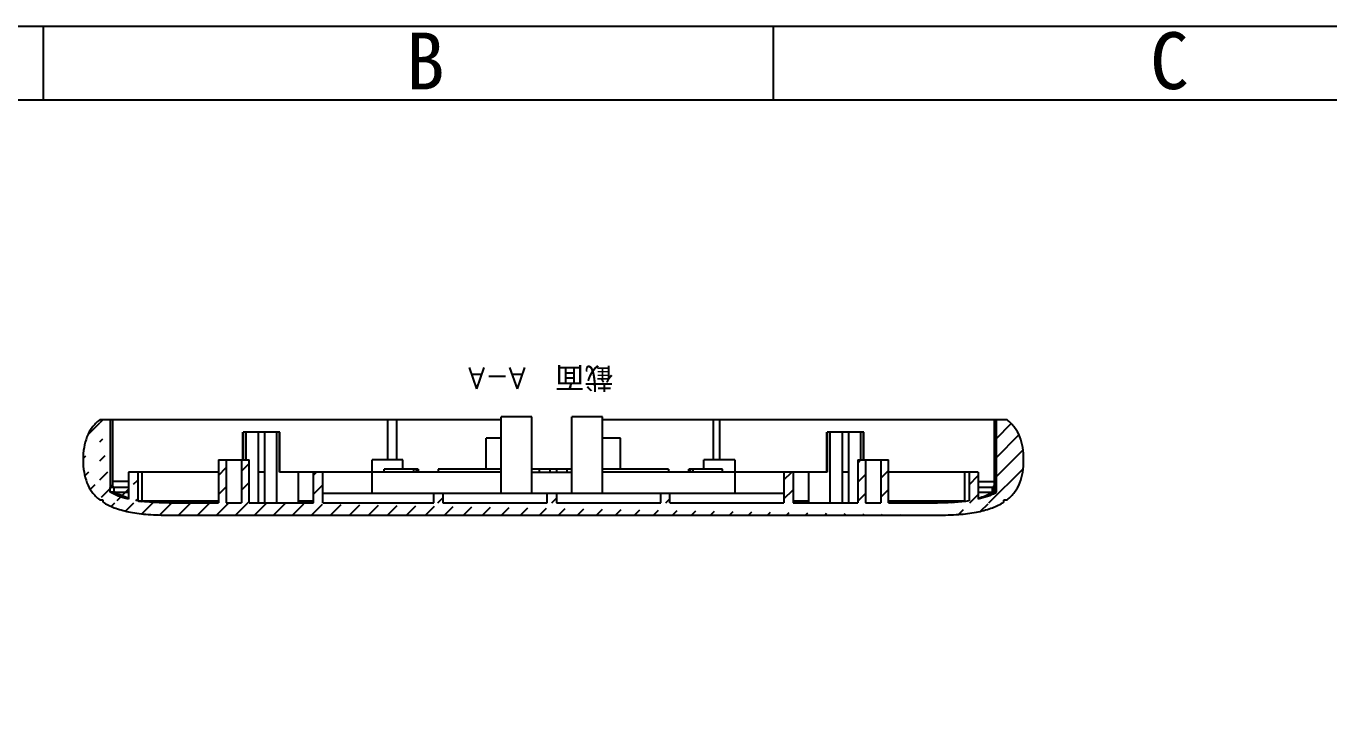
# Model space of a CAD drawing. Header units: millimetres. Extents: x 1791 to 2848, y -3889 to -2778.
# Drawn here: x 1910.7 to 2122.6, y -2892.6 to -2778.3 of the extents above; entities that cross this region are included whole.
import ezdxf

# ---------------------------------------------------------------- set-up
doc = ezdxf.new("R2010")
doc.units = ezdxf.units.MM
doc.styles.get("Standard").update_dxf_attribs({"font": 'txt.shx'})
doc.styles.add('宋体', font='')
doc.styles.get('宋体').set_extended_font_data('SimSun')

# ---------------------------------------------------------------- blocks, each defined once
blk = doc.blocks.new('A$C61A56A23')
for p, q in [((-247.4968434499999, 205), (-247.4968434499999, 210.0000000000001)), ((-197.9974747599999, 205), (-197.9974747599999, 210.0000000000001))]:
    blk.add_line(p, q)
for points in [[(-297.0000000000001, 210), (0, 210), (0, 0), (-297.0000000000001, 0)], [(-292, 205), (-5, 205), (-5, 5), (-292, 5)]]:
    blk.add_lwpolyline(points, close=True)
at = {"color": 7, "linetype": 'Continuous', "char_height": 3.85523653844522, "width": 2.67448143625323, "attachment_point": 2, "style": '宋体'}
for s, insert in [('B', (-221.6100548764421, 209.5604112041867)), ('C', (-171.1767713886336, 209.5830884996064))]:
    blk.add_mtext(s, dxfattribs=dict(at, insert=insert))

msp = doc.modelspace()

# ---------------------------------------------------------------- hatches: boundary and pattern name
at = {"linetype": 'Continuous'}
h = msp.add_hatch(dxfattribs=at)
h.set_pattern_fill('XSEC0002', color=2, scale=2.185968405, angle=225, style=0, pattern_type=0)
h.set_pattern_definition([(225, (2436.152187956225, -2709.57294025384), (1.5457130826, -1.5457130826), [])])
edge = h.paths.add_edge_path()
edge.add_line((1933.970623935625, -2857.809684573841), (2058.970980751825, -2857.809684573841))
edge.add_spline(control_points=[(1923.412900548725, -2855.817084775641), (1925.616629785125, -2857.14824652394), (1929.012017308825, -2857.809684573841), (1933.970623935625, -2857.809684573841)], knot_values=[0, 0, 0, 0, 1, 1, 1, 1], degree=3, periodic=0)
edge.add_spline(control_points=[(1923.171403139725, -2855.38907142564), (1923.171399407625, -2855.44820350154), (1923.195232456525, -2855.55896011134), (1923.283234402725, -2855.71292970864), (1923.364163462025, -2855.78766876394), (1923.412871279125, -2855.81709349544)], knot_values=[0, 0, 0, 0, 0.3333333333, 0.6666666667, 1, 1, 1, 1], degree=3, periodic=0)
edge.add_line((1923.171373679725, -2855.309684573841), (1923.171373679725, -2855.38904846224))
edge.add_line((1922.671381039425, -2855.309684573841), (1923.171373679725, -2855.309684573841))
edge.add_spline(control_points=[(1919.970802343725, -2848.809684573841), (1919.970802343725, -2851.653261972141), (1920.746958164125, -2853.81716266464), (1922.671381039425, -2855.309684573841)], knot_values=[0, 0, 0, 0, 1, 1, 1, 1], degree=3, periodic=0)
edge.add_spline(control_points=[(1922.671381039425, -2842.309684573841), (1920.746958164125, -2843.80220648304), (1919.970802343725, -2845.96610717554), (1919.970802343725, -2848.809684573841)], knot_values=[0, 0, 0, 0, 1, 1, 1, 1], degree=3, periodic=0)
edge.add_line((1924.401493007025, -2842.309684573841), (1922.671381039425, -2842.309684573841))
edge.add_line((1924.401493007025, -2853.31810329724), (1924.401493007025, -2842.30968457384))
edge.add_line((1924.392501654725, -2854.07186737244), (1924.392501654725, -2853.31765689924))
edge.add_spline(control_points=[(1927.347696717625, -2855.20323453364), (1926.079830879825, -2854.90747346814), (1925.111013547825, -2854.51573278764), (1924.392501655225, -2854.07186737244)], knot_values=[0, 0, 0, 0, 1, 1, 1, 1], degree=3, periodic=0)
edge.add_line((1927.347696717725, -2850.809684573841), (1927.347696717725, -2855.203234533641))
edge.add_line((1928.847696717725, -2850.809684573841), (1927.347696717725, -2850.809684573841))
edge.add_line((1928.847696717725, -2850.809684573841), (1928.847696717725, -2855.485450106441))
edge.add_spline(control_points=[(1933.991274172025, -2855.80968699724), (1933.984324483725, -2855.80968699724), (1933.456479976325, -2855.80964095244), (1932.507945358725, -2855.79564394814), (1930.719195548625, -2855.71253465594), (1929.554562416725, -2855.59064249244), (1928.847696714825, -2855.485450106441)], knot_values=[0, 0, 0, 0, 0.0033480061, 0.2544484723, 0.5055489384, 1, 1, 1, 1], degree=3, periodic=0)
edge.add_line((1933.991274169425, -2855.809684573841), (1941.970802343725, -2855.809684573841))
edge.add_line((1941.970802343725, -2848.809684573841), (1941.970802343725, -2855.809684573841))
edge.add_line((1941.970802343725, -2848.809684573841), (1943.220802343725, -2848.809684573841))
edge.add_line((1943.220802343725, -2848.809684573841), (1943.220802343725, -2855.809684573841))
edge.add_line((1943.220802343725, -2855.809684573841), (1945.720802343725, -2855.809684573841))
edge.add_line((1945.720802343725, -2848.809684573841), (1945.720802343725, -2855.809684573841))
edge.add_line((1945.720802343725, -2848.809684573841), (1946.970802343725, -2848.809684573841))
edge.add_line((1946.970802343725, -2848.809684573841), (1946.970802343725, -2855.809684573841))
edge.add_line((1946.970802343725, -2855.809684573841), (1957.470802343725, -2855.809684573841))
edge.add_line((1957.470802343725, -2855.809684573841), (1957.470802343725, -2850.809684573841))
edge.add_line((1958.970802343725, -2850.809684573841), (1957.470802343725, -2850.809684573841))
edge.add_line((1958.970802343725, -2855.809684573841), (1958.970802343725, -2850.809684573841))
edge.add_line((1958.970802343725, -2855.809684573841), (1977.007705155425, -2855.809684573841))
edge.add_line((1977.007705155425, -2855.809684573841), (1977.007705155425, -2854.309684573841))
edge.add_line((1978.507705155425, -2854.309684573841), (1977.007705155425, -2854.309684573841))
edge.add_line((1978.507705155425, -2854.309684573841), (1978.507705155425, -2855.809684573841))
edge.add_line((1978.507705155425, -2855.809684573841), (1995.470802343725, -2855.809684573841))
edge.add_line((1995.470802343725, -2855.809684573841), (1995.470802343725, -2854.309684573841))
edge.add_line((1996.970802343725, -2854.309684573841), (1995.470802343725, -2854.309684573841))
edge.add_line((1996.970802343725, -2854.309684573841), (1996.970802343725, -2855.809684573841))
edge.add_line((1996.970802343725, -2855.809684573841), (2013.933899532025, -2855.809684573841))
edge.add_line((2013.933899532025, -2855.809684573841), (2013.933899532025, -2854.309684573841))
edge.add_line((2015.433899532025, -2854.309684573841), (2013.933899532025, -2854.309684573841))
edge.add_line((2015.433899532025, -2855.809684573841), (2015.433899532025, -2854.309684573841))
edge.add_line((2015.433899532025, -2855.809684573841), (2033.970802343725, -2855.809684573841))
edge.add_line((2033.970802343725, -2850.809684573841), (2033.970802343725, -2855.809684573841))
edge.add_line((2035.470802343725, -2850.809684573841), (2033.970802343725, -2850.809684573841))
edge.add_line((2035.470802343725, -2850.809684573841), (2035.470802343725, -2855.809684573841))
edge.add_line((2035.470802343725, -2855.809684573841), (2045.970802343725, -2855.809684573841))
edge.add_line((2045.970802343725, -2848.809684573841), (2045.970802343725, -2855.809684573841))
edge.add_line((2045.970802343725, -2848.809684573841), (2047.220802343725, -2848.809684573841))
edge.add_line((2047.220802343725, -2848.809684573841), (2047.220802343725, -2855.809684573841))
edge.add_line((2047.220802343725, -2855.809684573841), (2049.720802343725, -2855.809684573841))
edge.add_line((2049.720802343725, -2848.809684573841), (2049.720802343725, -2855.809684573841))
edge.add_line((2049.720802343725, -2848.809684573841), (2050.970802343725, -2848.809684573841))
edge.add_line((2050.970802343725, -2848.809684573841), (2050.970802343725, -2855.809684573841))
edge.add_line((2050.970802343725, -2855.809684573841), (2058.950146559125, -2855.809684573841))
edge.add_spline(control_points=[(2064.093907969825, -2855.48542241474), (2063.386991641725, -2855.59062830104), (2062.222300934125, -2855.71253103254), (2060.433474508625, -2855.79564394664), (2059.484939974625, -2855.80964095244), (2058.957096237525, -2855.80968699724), (2058.950146559425, -2855.80968699724)], knot_values=[0, 0, 0, 0, 0.4944729478, 0.7455625432999999, 0.9966521387999999, 1, 1, 1, 1], degree=3, periodic=0)
edge.add_line((2064.093907969725, -2850.809684573841), (2064.093907969725, -2855.485422414741))
edge.add_line((2065.593907969725, -2850.809684573841), (2064.093907969725, -2850.809684573841))
edge.add_line((2065.593907969725, -2850.809684573841), (2065.593907969725, -2855.203224205441))
edge.add_spline(control_points=[(2068.549236596425, -2854.07175787704), (2067.830714669725, -2854.51566319724), (2066.861856217125, -2854.90744002944), (2065.593907968225, -2855.203224205441)], knot_values=[0, 0, 0, 0, 1, 1, 1, 1], degree=3, periodic=0)
edge.add_line((2068.549236594825, -2853.30956843804), (2068.549236594825, -2854.07175787704))
edge.add_line((2068.549076735625, -2853.30956843804), (2068.549076735625, -2842.30968457384))
edge.add_line((2070.270223648125, -2842.309684573841), (2068.549076735625, -2842.309684573841))
edge.add_spline(control_points=[(2072.970802343725, -2848.809684573841), (2072.970802343725, -2845.96610717554), (2072.194646523425, -2843.80220648304), (2070.270223648125, -2842.309684573841)], knot_values=[0, 0, 0, 0, 1, 1, 1, 1], degree=3, periodic=0)
edge.add_spline(control_points=[(2070.270223648125, -2855.309684573841), (2072.194646523425, -2853.81716266464), (2072.970802343725, -2851.653261972141), (2072.970802343725, -2848.809684573841)], knot_values=[0, 0, 0, 0, 1, 1, 1, 1], degree=3, periodic=0)
edge.add_line((2069.770232633225, -2855.309684573841), (2070.270223648125, -2855.309684573841))
edge.add_line((2069.770232633225, -2855.309684573841), (2069.770232633225, -2855.389020741241))
edge.add_spline(control_points=[(2069.528469468025, -2855.817221294641), (2069.577225589525, -2855.78783961244), (2069.658258158025, -2855.71314868784), (2069.746473934625, -2855.55895458834), (2069.770315250225, -2855.44813848454), (2069.770308259725, -2855.38897590234)], knot_values=[0, 0, 0, 0, 0.3333333333, 0.6666666667, 1, 1, 1, 1], degree=3, periodic=0)
edge.add_spline(control_points=[(2058.970980751825, -2857.809684573841), (2063.929356386125, -2857.809684573841), (2067.324658556325, -2857.14830814754), (2069.528396154425, -2855.81727080454)], knot_values=[0, 0, 0, 0, 1, 1, 1, 1], degree=3, periodic=0)

# ---------------------------------------------------------------- linework, layer by layer
at = {"color": 7, "linetype": 'Continuous'}
for p, q in [((1992.970802343725, -2841.809684573841), (1987.970802343725, -2841.809684573841)), ((1987.970802343725, -2854.309684573841), (1987.970802343725, -2841.809684573841)), ((1992.970802343725, -2854.309684573841), (1992.970802343725, -2841.809684573841)), ((2004.470802343725, -2841.809684573841), (1999.470802343725, -2841.809684573841)), ((1999.470802343725, -2854.309684573841), (1999.470802343725, -2841.809684573841)), ((2004.470802343725, -2854.309684573841), (2004.470802343725, -2841.809684573841)), ((1987.970802343725, -2842.309684573841), (1922.671381039425, -2842.309684573841)), ((1924.401493007025, -2853.31810329724), (1924.401493007025, -2842.309684573841)), ((1924.767762786225, -2842.309684573841), (1924.767762786225, -2853.30968457374)), ((1969.470802343725, -2842.309684573841), (1969.470802343725, -2848.809684573841)), ((1970.970798595825, -2842.309684573841), (1970.970797488625, -2848.809684573841)), ((2070.270223648125, -2842.309684573841), (2004.470802343725, -2842.309684573841)), ((2022.470802343725, -2842.309684573841), (2022.470802343725, -2848.809684573841)), ((2023.470772465325, -2842.309684573841), (2023.470772465325, -2848.809684573841)), ((2068.174647662325, -2842.309684573841), (2068.174647662325, -2854.08701561904)), ((2068.549236594825, -2854.07175787704), (2068.549076735625, -2842.309684573841)), ((1945.970802343725, -2848.809684573841), (1945.970802343725, -2844.309684573841)), ((1951.970802343725, -2844.309684573841), (1946.012762452225, -2844.309684573841)), ((1946.012762452225, -2844.309684573841), (1946.012762452225, -2848.809684573841)), ((1946.521312600925, -2848.809684573841), (1946.521312600925, -2844.309684573841)), ((1948.470802343725, -2844.309684573841), (1948.470802343725, -2855.809684573841)), ((1949.470802343725, -2844.309684573841), (1949.470802343725, -2855.809684573841)), ((1951.420292086525, -2844.309684573841), (1951.420292086525, -2855.809684573841)), ((1951.928842235325, -2850.809684573841), (1951.928842235325, -2844.309684573841)), ((1951.970802343725, -2850.809684573841), (1951.970802343725, -2844.309684573841)), ((1987.970802343725, -2845.309684573841), (1985.560221862525, -2845.309684573841)), ((1985.560221862525, -2850.309684573841), (1985.560221862525, -2845.309684573841)), ((2007.381382824925, -2845.309684573841), (2004.470802343725, -2845.309684573841)), ((2007.381382824925, -2850.309684573841), (2007.381382824925, -2845.309684573841)), ((2040.970802343725, -2850.809684573841), (2040.970802343725, -2844.309684573841)), ((2041.012762452225, -2844.309684573841), (2041.012762452225, -2850.809684573841)), ((2046.970802343725, -2844.309684573841), (2041.012762452225, -2844.309684573841)), ((2041.521312600925, -2855.809684573841), (2041.521312600925, -2844.309684573841)), ((2043.470802343725, -2844.309684573841), (2043.470802343725, -2855.809684573841)), ((2044.470802343725, -2844.309684573841), (2044.470802343725, -2855.809684573841)), ((2046.420292086525, -2844.309684573841), (2046.420292086525, -2848.809684573841)), ((2046.928842235325, -2848.809684573841), (2046.928842235325, -2844.309684573841)), ((2046.970802343725, -2848.809684573841), (2046.970802343725, -2844.309684573841)), ((1941.970802343725, -2848.809684573841), (1946.970802343725, -2848.809684573841)), ((1941.970802343725, -2848.809684573841), (1941.970802343725, -2855.809684573841)), ((1943.220802343725, -2848.809684573841), (1943.220802343725, -2855.809684573841)), ((1945.720802343725, -2848.809684573841), (1945.720802343725, -2855.809684573841)), ((1946.970802343725, -2855.809684573841), (1946.970802343725, -2848.809684573841)), ((1971.970802343725, -2848.809684573841), (1966.970802343725, -2848.809684573841)), ((1966.970802343725, -2854.309684573841), (1966.970802343725, -2848.809684573841)), ((1974.463059722725, -2850.309684573841), (1968.970802343725, -2850.309684573841)), ((1968.970802343725, -2850.809684573841), (1968.970802343725, -2850.309684573841)), ((1971.970802343725, -2850.309684573841), (1971.970802343725, -2848.809684573841)), ((1973.731970997925, -2850.309684573841), (1973.731970997925, -2850.809684573841)), ((1974.226028501325, -2850.809684573841), (1974.226028501325, -2850.309684573841)), ((1974.463059722725, -2850.309684573841), (1974.463059722725, -2850.809684573841)), ((1987.970802343725, -2850.309684573841), (1977.720802343725, -2850.309684573841)), ((1977.720802343725, -2850.309684573841), (1977.720802343725, -2850.809684573841)), ((1999.470802343725, -2850.309684573841), (1992.970802343725, -2850.309684573841)), ((1994.220802343725, -2850.809684573841), (1994.220802343725, -2850.309684573841)), ((1995.970802343725, -2850.809684573841), (1995.970802343725, -2850.309684573841)), ((1996.970802343725, -2850.309684573841), (1996.970802343725, -2850.809684573841)), ((1998.720802343725, -2850.809684573841), (1998.720802343725, -2850.309684573841)), ((2015.220802343725, -2850.309684573841), (2004.470802343725, -2850.309684573841)), ((2015.220802343725, -2850.309684573841), (2015.220802343725, -2850.809684573841)), ((2018.478544964825, -2850.809684573841), (2018.478544964825, -2850.309684573841)), ((2023.970802343725, -2850.309684573841), (2018.478544964825, -2850.309684573841)), ((2018.715576186225, -2850.309684573841), (2018.715576186225, -2850.809684573841)), ((2019.209633689625, -2850.809684573841), (2019.209633689625, -2850.309684573841)), ((2020.970802343725, -2850.309684573841), (2020.970802343725, -2848.809684573841)), ((2025.970802343725, -2848.809684573841), (2020.970802343725, -2848.809684573841)), ((2023.970802343725, -2850.809684573841), (2023.970802343725, -2850.309684573841)), ((2025.970802343725, -2848.809684573841), (2025.970802343725, -2854.309684573841)), ((2045.970802343725, -2848.809684573841), (2045.970802343725, -2855.809684573841)), ((2045.970802343725, -2848.809684573841), (2050.970802343725, -2848.809684573841)), ((2047.220802343725, -2848.809684573841), (2047.220802343725, -2855.809684573841)), ((2049.720802343725, -2848.809684573841), (2049.720802343725, -2855.809684573841)), ((2050.970802343725, -2855.809684573841), (2050.970802343725, -2848.809684573841)), ((1941.970802343725, -2850.809684573841), (1927.347696717725, -2850.809684573841)), ((1927.347696717725, -2850.809684573841), (1927.347696717725, -2855.20323453364)), ((1928.847696717725, -2850.809684573841), (1928.847696717725, -2855.485450106441)), ((1929.520256787025, -2850.809684573841), (1929.520256787025, -2855.48539001994)), ((1949.470802343725, -2850.809684573841), (1948.470802343725, -2850.809684573841)), ((1987.970802343725, -2850.809684573841), (1951.928842235325, -2850.809684573841)), ((1954.970802343725, -2850.809684573841), (1954.970802343725, -2855.809684573841)), ((1957.470802343725, -2855.809684573841), (1957.470802343725, -2850.809684573841)), ((1958.970802343725, -2855.809684573841), (1958.970802343725, -2850.809684573841)), ((1992.970802343725, -2850.809684573841), (1999.470802343725, -2850.809684573841)), ((2041.012762452225, -2850.809684573841), (2004.470802343725, -2850.809684573841)), ((2033.970802343725, -2850.809684573841), (2033.970802343725, -2855.809684573841)), ((2035.470802343725, -2850.809684573841), (2035.470802343725, -2855.809684573841)), ((2037.970802343725, -2850.809684573841), (2037.970802343725, -2855.809684573841)), ((2044.470802343725, -2850.809684573841), (2043.470802343725, -2850.809684573841)), ((2065.593907969725, -2850.809684573841), (2050.970802343725, -2850.809684573841)), ((2063.421347834825, -2855.48565610564), (2063.421347834825, -2850.809684573841)), ((2064.093907969725, -2850.809684573841), (2064.093907969725, -2855.48542241474)), ((2065.593907969725, -2850.809684573841), (2065.593907969725, -2855.203224205441)), ((1924.392501654725, -2854.07186737244), (1924.392501654725, -2853.31765689924)), ((1925.050540018025, -2854.07182423794), (1924.392501654725, -2854.07184580524)), ((1924.767762786425, -2853.30968457354), (1924.401493007025, -2853.31269684864)), ((1924.583780948125, -2853.12592840634), (1924.401557684025, -2852.94420807784)), ((1924.767762786225, -2853.30968457374), (1924.583780948125, -2853.12592840634)), ((1925.050525769125, -2853.30968457314), (1924.767762786225, -2853.02684703144)), ((1925.050540018025, -2853.30968457354), (1924.780350545225, -2853.30673424134)), ((1927.324601052325, -2853.309680191941), (1925.050439609725, -2853.309725198741)), ((1925.050523525925, -2854.071868604241), (1925.056100090325, -2854.07191162334)), ((1925.050540018025, -2854.07182423794), (1925.050540018025, -2853.30968457354)), ((2033.970802343725, -2854.309684573841), (1958.970802343725, -2854.309684573841)), ((1977.007705155425, -2855.809684573841), (1977.007705155425, -2854.309684573841)), ((1978.507705155425, -2854.309684573841), (1978.507705155425, -2855.809684573841)), ((1995.470802343725, -2855.809684573841), (1995.470802343725, -2854.309684573841)), ((1996.970802343725, -2854.309684573841), (1996.970802343725, -2855.809684573841)), ((2013.933899532025, -2855.809684573841), (2013.933899532025, -2854.309684573841)), ((2015.433899532025, -2855.809684573841), (2015.433899532025, -2854.309684573841)), ((2067.875375761725, -2854.071430237941), (2067.886133187525, -2854.07152430254)), ((2067.875565679525, -2853.309573144541), (2068.174647662325, -2853.01039183544)), ((2067.875695270625, -2854.07151126354), (2067.875708060525, -2853.30858933254)), ((2067.939080905025, -2854.07176839764), (2067.886088015325, -2854.07158651444)), ((2068.174785180425, -2854.07142707194), (2067.939080905025, -2854.07176839764)), ((2068.374242076625, -2853.13469203704), (2068.199676877725, -2853.30922298514)), ((2068.199676877725, -2854.07261139344), (2068.199676877725, -2853.30922298514)), ((2068.200053973625, -2854.072338741741), (2068.549236666425, -2854.07175729554)), ((2068.549152338025, -2853.30956843804), (2068.200054588725, -2853.30920824934)), ((2068.549072639425, -2852.95991048954), (2068.374242076625, -2853.13469203704)), ((1922.671381039425, -2855.309684573841), (1923.171373679725, -2855.309684573841)), ((1923.171373679725, -2855.309684573841), (1923.171373679725, -2855.38904846224)), ((1928.847696978925, -2855.48543501214), (1941.970802343725, -2855.48594484134)), ((1929.569527099425, -2855.58159401914), (1929.508426005325, -2855.57429015934)), ((1929.520256787425, -2855.48561237504), (1929.522696341125, -2855.48577860824)), ((1933.991274169425, -2855.809684573841), (1941.970802343725, -2855.809684573841)), ((1943.220802343725, -2855.809684573841), (1945.720802343725, -2855.809684573841)), ((1946.970802343725, -2855.809684573841), (1957.470802343725, -2855.809684573841)), ((1954.970802343725, -2855.48544731814), (1957.470802343725, -2855.485455065641)), ((1958.970802343725, -2855.809684573841), (1977.007705155425, -2855.809684573841)), ((1978.507705155425, -2855.809684573841), (1995.470802343725, -2855.809684573841)), ((1996.970802343725, -2855.809684573841), (2013.933899532025, -2855.809684573841)), ((2015.433899532025, -2855.809684573841), (2033.970802343725, -2855.809684573841)), ((2035.470802343725, -2855.48551369414), (2037.970802343725, -2855.48549792144)), ((2035.470802343725, -2855.809684573841), (2045.970802343725, -2855.809684573841)), ((2047.220802343725, -2855.809684573841), (2049.720802343725, -2855.809684573841)), ((2050.970802343725, -2855.48569546614), (2063.421347834425, -2855.48569546614)), ((2050.970802343725, -2855.809684573841), (2058.950146559125, -2855.809684573841)), ((2063.421347834825, -2855.48565610564), (2063.436055331025, -2855.48553805884)), ((2069.770232633225, -2855.309684573841), (2069.770232633225, -2855.38902074124)), ((2069.770232633225, -2855.309684573841), (2070.270223648125, -2855.309684573841)), ((1933.970623935625, -2857.809684573841), (2058.970980751825, -2857.809684573841))]:
    msp.add_line(p, q, dxfattribs=at)
for centre, radius, start, end in [((2067.321990787925, -2107.14630653474), 745.1748203489, 269.8683544255867, 270.0670246991052), ((2065.199337681725, -2848.64674693364), 6.3759365174, 298.9541332456919, 301.6949834101013), ((1930.800086054825, -2842.856984757741), 12.6554731227, 252.0956664824934, 254.1543157985882), ((1930.829624013125, -2843.09119504584), 12.4135287442, 252.0366262393055, 253.6961755542042), ((1932.434930613225, -2831.30758704134), 24.4425307494, 261.5606758892961, 263.1234786782992), ((2062.163381498925, -2842.75754574174), 12.7593841766, 285.6115082239996, 287.8980058435061), ((2062.153662684025, -2842.89854999874), 12.6121718913, 285.8451860492126, 288.0453780464954)]:
    msp.add_arc(centre, radius, start, end, dxfattribs=at)
for points, knots in [([(1922.671381039425, -2842.309684573841), (1922.209615022925, -2842.66781578574), (1921.378364569625, -2843.49617300264), (1920.517689058225, -2845.05721818804), (1920.051331776525, -2846.86033960624), (1919.970802343725, -2848.139325880541), (1919.970802343725, -2848.809684573841)], [0, 0, 0, 0, 0.2402893194, 0.4755583692, 0.7243516631, 1, 1, 1, 1]), ([(2072.970802343725, -2848.809684573841), (2072.970802343725, -2848.139325880541), (2072.890272911025, -2846.86033960624), (2072.423915629325, -2845.05721818804), (2071.563240117825, -2843.49617300264), (2070.731989664625, -2842.66781578574), (2070.270223648125, -2842.309684573841)], [0, 0, 0, 0, 0.2756483369, 0.5244416308, 0.7597106806, 1, 1, 1, 1]), ([(1919.970802343725, -2848.809684573841), (1919.970802343725, -2849.48004326714), (1920.051331776525, -2850.75902954144), (1920.517689058225, -2852.56215095964), (1921.378364569625, -2854.12319614504), (1922.209615022925, -2854.95155336194), (1922.671381039425, -2855.309684573841)], [0, 0, 0, 0, 0.2756483369, 0.5244416308, 0.7597106806, 1, 1, 1, 1]), ([(2070.270223648125, -2855.309684573841), (2070.731989664625, -2854.95155336194), (2071.563240117825, -2854.12319614504), (2072.423915629325, -2852.56215095964), (2072.890272911025, -2850.75902954144), (2072.970802343725, -2849.48004326714), (2072.970802343725, -2848.809684573841)], [0, 0, 0, 0, 0.2402893194, 0.4755583692, 0.7243516631, 1, 1, 1, 1]), ([(1927.328049546825, -2852.32238361674), (1926.820189273125, -2852.32244531854), (1925.959801974325, -2852.32349843774), (1925.099421655925, -2852.31893459474), (1924.746896673925, -2852.31919222374)], [0, 0, 0, 0, 0.5902707145, 1, 1, 1, 1]), ([(1927.347696709625, -2855.20323453174), (1926.776629801525, -2855.07001905064), (1925.757473690925, -2854.77348789674), (1924.793838527725, -2854.31979584644), (1924.392501660825, -2854.07186737594)], [0, 0, 0, 0, 0.5541788967, 1, 1, 1, 1]), ([(1925.152246478225, -2854.07143379534), (1925.140470410425, -2854.07182024434), (1925.108444418225, -2854.07258376104), (1925.076370558525, -2854.07339618324), (1925.056128397325, -2854.07251585304)], [0, 0, 0, 0, 0.3676980587, 1, 1, 1, 1]), ([(1926.909431797525, -2854.89956792784), (1926.729531208425, -2854.84133686644), (1926.090486535325, -2854.61729136264), (1925.471636045725, -2854.32865924554), (1925.056219644225, -2854.07198549414)], [0, 0, 0, 0, 0.2791386346, 1, 1, 1, 1]), ([(1925.152246136425, -2854.07143371604), (1925.243634018925, -2854.06843490334), (1925.487858498825, -2854.07265876984), (1925.943152441725, -2854.071559847941), (1926.576298968225, -2854.07060696594), (1927.056713590825, -2854.070328727641), (1927.325922204725, -2854.07019525594)], [0, 0, 0, 0, 0.1261967866, 0.336946056, 0.6284519419, 1, 1, 1, 1]), ([(1927.001180400825, -2854.89961218744), (1926.821669159825, -2854.84134210294), (1926.183975195525, -2854.61712435554), (1925.566560447025, -2854.32825565164), (1925.152246136425, -2854.07143371604)], [0, 0, 0, 0, 0.2791112892, 1, 1, 1, 1]), ([(2068.285987905125, -2854.22573939404), (2067.907394653825, -2854.43553151504), (2067.026732288125, -2854.82108485554), (2066.104281800325, -2855.084165321241), (2065.593907977025, -2855.20322420344)], [0, 0, 0, 0, 0.4523245144, 1, 1, 1, 1]), ([(2065.614937592125, -2854.07129147954), (2065.928223264225, -2854.07101747764), (2066.367517744925, -2854.07063819954), (2066.912145591925, -2854.07085389764), (2067.227940250425, -2854.07086857374), (2067.480313635925, -2854.07045916684), (2067.668361878025, -2854.07017809354), (2067.792647867425, -2854.07444456034), (2067.854607001525, -2854.06949693884), (2067.875375761725, -2854.071430237941)], [0, 0, 0, 0, 0.4157841047999999, 0.5830168492, 0.722820363, 0.8348860049, 0.9179917354000001, 0.9723171201999999, 1, 1, 1, 1]), ([(2067.876167737325, -2853.31017106414), (2067.855663400225, -2853.314228421741), (2067.792949595525, -2853.31155045974), (2067.668811503325, -2853.31127652724), (2067.480703920625, -2853.309323441541), (2067.228817955525, -2853.30957990054), (2066.913531287825, -2853.31000018414), (2066.369572539725, -2853.30975571314), (2065.930854207725, -2853.30963309394), (2065.618005544825, -2853.30975804304)], [0, 0, 0, 0, 0.0277676724, 0.0824253217, 0.165587598, 0.2773410351, 0.4171840479, 0.5843882986, 1, 1, 1, 1]), ([(2066.060536818525, -2854.89034779194), (2066.237509780725, -2854.83256730204), (2066.866962606925, -2854.61021516094), (2067.476455475825, -2854.32473432164), (2067.886136429425, -2854.071522298841)], [0, 0, 0, 0, 0.2787829134, 1, 1, 1, 1]), ([(2066.084640073225, -2854.89944080634), (2066.264533307725, -2854.84120763434), (2066.903551068225, -2854.61715525044), (2067.522373798225, -2854.328518499341), (2067.937769582125, -2854.071843287441)], [0, 0, 0, 0, 0.2791387914, 1, 1, 1, 1]), ([(2068.174559506925, -2853.30859908134), (2068.128231293525, -2853.30865749124), (2068.028657133025, -2853.31171583554), (2067.928700358025, -2853.30493048174), (2067.875565679525, -2853.309573144541)], [0, 0, 0, 0, 0.4648379885, 1, 1, 1, 1]), ([(1923.171403139725, -2855.38907142564), (1923.171400458825, -2855.43154809094), (1923.197733747925, -2855.597945334941), (1923.305793896425, -2855.75240730294), (1923.412871279125, -2855.81709349544)], [0, 0, 0, 0, 0.2534768652, 1, 1, 1, 1]), ([(1923.412900548725, -2855.817084775641), (1924.004832655725, -2856.174641123941), (1925.391750315125, -2856.79402179924), (1927.799896031225, -2857.39579469154), (1930.711933716325, -2857.74660060494), (1932.825989935725, -2857.809684573841), (1933.970623935625, -2857.809684573841)], [0, 0, 0, 0, 0.1910827205, 0.4162191254, 0.6837215687, 1, 1, 1, 1]), ([(1933.991391649225, -2855.80564181824), (1933.190940384825, -2855.79559257824), (1931.696926540825, -2855.74045997834), (1930.208893274925, -2855.587526990741), (1929.522783742725, -2855.485357382041)], [0, 0, 0, 0, 0.5357516304, 1, 1, 1, 1]), ([(1933.991274158925, -2855.80968699724), (1933.583685913525, -2855.80968699724), (1932.107601193125, -2855.79376537434), (1930.630858038525, -2855.70718752554), (1929.569527099425, -2855.58159401914)], [0, 0, 0, 0, 0.2760831085, 1, 1, 1, 1]), ([(2063.435940167725, -2855.48545560454), (2062.747320904725, -2855.58795708514), (2061.253510255725, -2855.74118566244), (2059.753714761225, -2855.796048014241), (2058.950029082725, -2855.80585284154)], [0, 0, 0, 0, 0.4641524094, 1, 1, 1, 1]), ([(2064.093907939425, -2855.48542241924), (2063.312829158625, -2855.60166543324), (2061.599279840325, -2855.76739076664), (2059.879598946925, -2855.80968699704), (2058.950146589125, -2855.80968699724)], [0, 0, 0, 0, 0.4593483918, 1, 1, 1, 1]), ([(2058.970980751825, -2857.809684573841), (2060.115565728025, -2857.809684573841), (2062.229539162825, -2857.74660556974), (2065.141474665325, -2857.39583138024), (2067.549560192425, -2856.79411429024), (2068.936461583625, -2856.17479386854), (2069.528396154425, -2855.81727080454)], [0, 0, 0, 0, 0.3162753211, 0.583777319, 0.8089151468000001, 1, 1, 1, 1]), ([(2069.528469468025, -2855.817221294641), (2069.564877312925, -2855.795280998841), (2069.693876051625, -2855.68670365034), (2069.770323053625, -2855.51418106724), (2069.770308259725, -2855.38897590234)], [0, 0, 0, 0, 0.2534553792, 1, 1, 1, 1])]:
    msp.add_open_spline(points, degree=3, knots=knots, dxfattribs=at)
msp.add_open_spline([(2068.199676877725, -2854.07261139344), (2068.191531037625, -2854.07764129304), (2068.182295684925, -2854.08120200494), (2068.175184358525, -2854.08761165684)], degree=3, dxfattribs=at)

# ---------------------------------------------------------------- block references
at = {"xscale": 2.4, "yscale": 2.4, "zscale": 2.4}
msp.add_blockref('A$C61A56A23', (2507.498143333231, -3282.250144741239), dxfattribs=at)

# ---------------------------------------------------------------- texts
at = {"color": 2, "linetype": 'Continuous', "insert": (1982.659243410049, -2837.26568457384), "char_height": 3.5, "width": 93.7125, "attachment_point": 3, "rotation": 180, "line_spacing_factor": 0.9}
msp.add_mtext('{\\fSimSun|b0|i0|c134|p2;截面  }A-A', dxfattribs=at)

doc.saveas('drawing.dxf')
